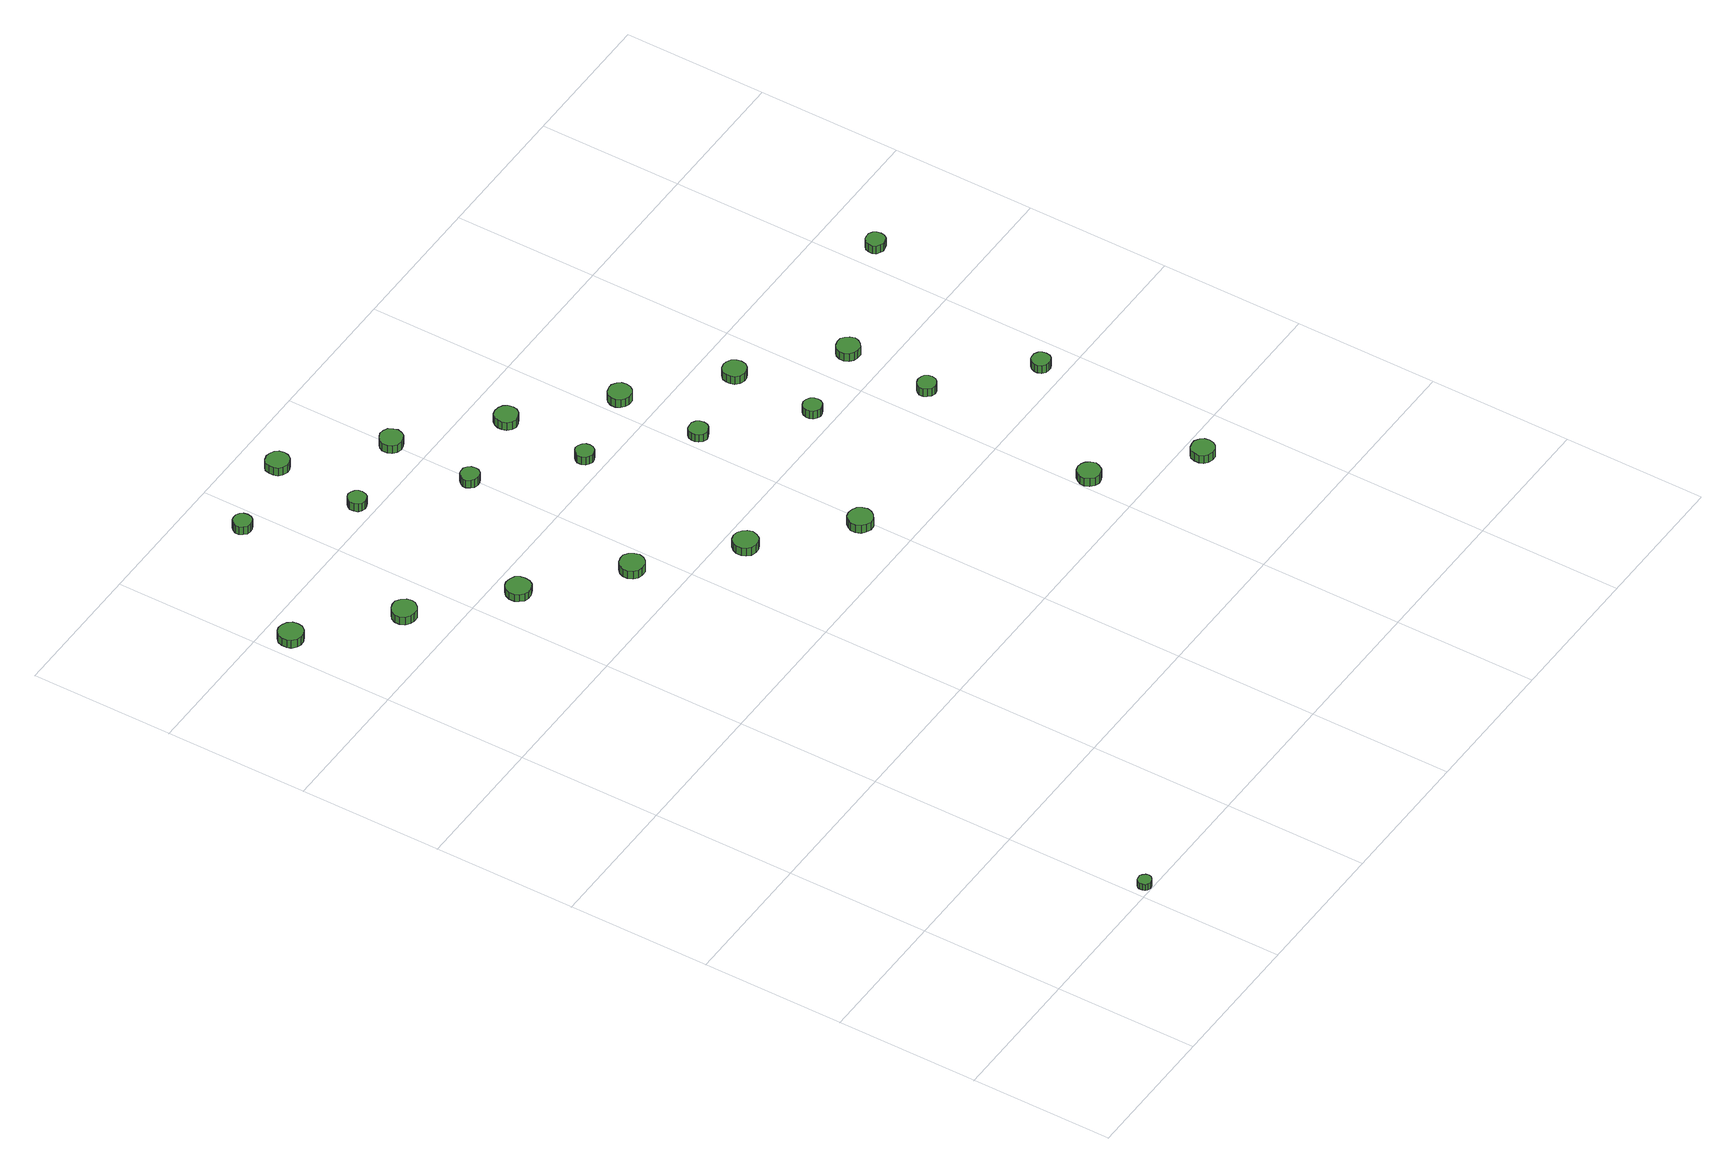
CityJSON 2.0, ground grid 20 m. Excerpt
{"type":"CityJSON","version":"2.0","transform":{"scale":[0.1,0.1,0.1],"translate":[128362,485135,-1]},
"CityObjects":{
"tree1":{"type":"SolitaryVegetationObject","attributes":{"function":"something"},"geometry":[{"type":"MultiSurface","lod":"1","boundaries":[[[0,1,2,3,4,5,6,7,8,9,10,11,12,13,14]],[[15,16,17,18,19,20,21,22,23,24,25,26,27,28,29]],[[0,29,28,1]],[[1,28,27,2]],[[2,27,26,3]],[[3,26,25,4]],[[4,25,24,5]],[[5,24,23,6]],[[6,23,22,7]],[[7,22,21,8]],[[8,21,20,9]],[[9,20,19,10]],[[10,19,18,11]],[[11,18,17,12]],[[12,17,16,13]],[[13,16,15,14]],[[14,15,29,0]]]}]},
"tree2":{"type":"SolitaryVegetationObject","attributes":{"function":"something"},"geometry":[{"type":"MultiSurface","lod":"1","boundaries":[[[30,31,32,33,34,35,36,37,38,39,40,41,42,43,44]],[[45,46,47,48,49,50,51,52,53,54,55,56,57,58,59]],[[30,59,58,31]],[[31,58,57,32]],[[32,57,56,33]],[[33,56,55,34]],[[34,55,54,35]],[[35,54,53,36]],[[36,53,52,37]],[[37,52,51,38]],[[38,51,50,39]],[[39,50,49,40]],[[40,49,48,41]],[[41,48,47,42]],[[42,47,46,43]],[[43,46,45,44]],[[44,45,59,30]]]}]},
"tree3":{"type":"SolitaryVegetationObject","attributes":{"function":"something"},"geometry":[{"type":"MultiSurface","lod":"1","boundaries":[[[60,61,62,63,64,65,66,67,68,69,70,71,72,73,74]],[[75,76,77,78,79,80,81,82,83,84,85,86,87,88,89]],[[60,89,88,61]],[[61,88,87,62]],[[62,87,86,63]],[[63,86,85,64]],[[64,85,84,65]],[[65,84,83,66]],[[66,83,82,67]],[[67,82,81,68]],[[68,81,80,69]],[[69,80,79,70]],[[70,79,78,71]],[[71,78,77,72]],[[72,77,76,73]],[[73,76,75,74]],[[74,75,89,60]]]}]},
"tree4":{"type":"SolitaryVegetationObject","attributes":{"function":"something"},"geometry":[{"type":"MultiSurface","lod":"1","boundaries":[[[90,91,92,93,94,95,96,97,98,99,100,101,102,103,104]],[[105,106,107,108,109,110,111,112,113,114,115,116,117,118,119]],[[90,119,118,91]],[[91,118,117,92]],[[92,117,116,93]],[[93,116,115,94]],[[94,115,114,95]],[[95,114,113,96]],[[96,113,112,97]],[[97,112,111,98]],[[98,111,110,99]],[[99,110,109,100]],[[100,109,108,101]],[[101,108,107,102]],[[102,107,106,103]],[[103,106,105,104]],[[104,105,119,90]]]}]},
"tree5":{"type":"SolitaryVegetationObject","attributes":{"function":"something"},"geometry":[{"type":"MultiSurface","lod":"1","boundaries":[[[120,121,122,123,124,125,126,127,128,129,130,131,132,133,134]],[[135,136,137,138,139,140,141,142,143,144,145,146,147,148,149]],[[120,149,148,121]],[[121,148,147,122]],[[122,147,146,123]],[[123,146,145,124]],[[124,145,144,125]],[[125,144,143,126]],[[126,143,142,127]],[[127,142,141,128]],[[128,141,140,129]],[[129,140,139,130]],[[130,139,138,131]],[[131,138,137,132]],[[132,137,136,133]],[[133,136,135,134]],[[134,135,149,120]]]}]},
"tree6":{"type":"SolitaryVegetationObject","attributes":{"function":"something"},"geometry":[{"type":"MultiSurface","lod":"1","boundaries":[[[150,151,152,153,154,155,156,157,158,159,160,161,162,163,164]],[[165,166,167,168,169,170,171,172,173,174,175,176,177,178,179]],[[150,179,178,151]],[[151,178,177,152]],[[152,177,176,153]],[[153,176,175,154]],[[154,175,174,155]],[[155,174,173,156]],[[156,173,172,157]],[[157,172,171,158]],[[158,171,170,159]],[[159,170,169,160]],[[160,169,168,161]],[[161,168,167,162]],[[162,167,166,163]],[[163,166,165,164]],[[164,165,179,150]]]}]},
"tree7":{"type":"SolitaryVegetationObject","attributes":{"function":"something"},"geometry":[{"type":"MultiSurface","lod":"1","boundaries":[[[180,181,182,183,184,185,186,187,188,189,190,191,192,193,194]],[[195,196,197,198,199,200,201,202,203,204,205,206,207,208,209]],[[180,209,208,181]],[[181,208,207,182]],[[182,207,206,183]],[[183,206,205,184]],[[184,205,204,185]],[[185,204,203,186]],[[186,203,202,187]],[[187,202,201,188]],[[188,201,200,189]],[[189,200,199,190]],[[190,199,198,191]],[[191,198,197,192]],[[192,197,196,193]],[[193,196,195,194]],[[194,195,209,180]]]}]},
"tree8":{"type":"SolitaryVegetationObject","attributes":{"function":"something"},"geometry":[{"type":"MultiSurface","lod":"1","boundaries":[[[210,211,212,213,214,215,216,217,218,219,220,221,222,223,224]],[[225,226,227,228,229,230,231,232,233,234,235,236,237,238,239]],[[210,239,238,211]],[[211,238,237,212]],[[212,237,236,213]],[[213,236,235,214]],[[214,235,234,215]],[[215,234,233,216]],[[216,233,232,217]],[[217,232,231,218]],[[218,231,230,219]],[[219,230,229,220]],[[220,229,228,221]],[[221,228,227,222]],[[222,227,226,223]],[[223,226,225,224]],[[224,225,239,210]]]}]},
"tree9":{"type":"SolitaryVegetationObject","attributes":{"function":"something"},"geometry":[{"type":"MultiSurface","lod":"1","boundaries":[[[240,241,242,243,244,245,246,247,248,249,250,251,252,253,254]],[[255,256,257,258,259,260,261,262,263,264,265,266,267,268,269]],[[240,269,268,241]],[[241,268,267,242]],[[242,267,266,243]],[[243,266,265,244]],[[244,265,264,245]],[[245,264,263,246]],[[246,263,262,247]],[[247,262,261,248]],[[248,261,260,249]],[[249,260,259,250]],[[250,259,258,251]],[[251,258,257,252]],[[252,257,256,253]],[[253,256,255,254]],[[254,255,269,240]]]}]},
"tree10":{"type":"SolitaryVegetationObject","attributes":{"function":"something"},"geometry":[{"type":"MultiSurface","lod":"1","boundaries":[[[270,271,272,273,274,275,276,277,278,279,280,281,282,283,284]],[[285,286,287,288,289,290,291,292,293,294,295,296,297,298,299]],[[270,299,298,271]],[[271,298,297,272]],[[272,297,296,273]],[[273,296,295,274]],[[274,295,294,275]],[[275,294,293,276]],[[276,293,292,277]],[[277,292,291,278]],[[278,291,290,279]],[[279,290,289,280]],[[280,289,288,281]],[[281,288,287,282]],[[282,287,286,283]],[[283,286,285,284]],[[284,285,299,270]]]}]},
"tree11":{"type":"SolitaryVegetationObject","attributes":{"function":"something"},"geometry":[{"type":"MultiSurface","lod":"1","boundaries":[[[300,301,302,303,304,305,306,307,308,309,310,311,312,313,314]],[[315,316,317,318,319,320,321,322,323,324,325,326,327,328,329]],[[300,329,328,301]],[[301,328,327,302]],[[302,327,326,303]],[[303,326,325,304]],[[304,325,324,305]],[[305,324,323,306]],[[306,323,322,307]],[[307,322,321,308]],[[308,321,320,309]],[[309,320,319,310]],[[310,319,318,311]],[[311,318,317,312]],[[312,317,316,313]],[[313,316,315,314]],[[314,315,329,300]]]}]},
"tree12":{"type":"SolitaryVegetationObject","attributes":{"function":"something"},"geometry":[{"type":"MultiSurface","lod":"1","boundaries":[[[330,331,332,333,334,335,336,337,338,339,340,341,342,343,344]],[[345,346,347,348,349,350,351,352,353,354,355,356,357,358,359]],[[330,359,358,331]],[[331,358,357,332]],[[332,357,356,333]],[[333,356,355,334]],[[334,355,354,335]],[[335,354,353,336]],[[336,353,352,337]],[[337,352,351,338]],[[338,351,350,339]],[[339,350,349,340]],[[340,349,348,341]],[[341,348,347,342]],[[342,347,346,343]],[[343,346,345,344]],[[344,345,359,330]]]}]},
"tree13":{"type":"SolitaryVegetationObject","attributes":{"function":"something"},"geometry":[{"type":"MultiSurface","lod":"1","boundaries":[[[360,361,362,363,364,365,366,367,368,369,370,371,372,373,374]],[[375,376,377,378,379,380,381,382,383,384,385,386,387,388,389]],[[360,389,388,361]],[[361,388,387,362]],[[362,387,386,363]],[[363,386,385,364]],[[364,385,384,365]],[[365,384,383,366]],[[366,383,382,367]],[[367,382,381,368]],[[368,381,380,369]],[[369,380,379,370]],[[370,379,378,371]],[[371,378,377,372]],[[372,377,376,373]],[[373,376,375,374]],[[374,375,389,360]]]}]},
"tree14":{"type":"SolitaryVegetationObject","attributes":{"function":"something"},"geometry":[{"type":"MultiSurface","lod":"1","boundaries":[[[390,391,392,393,394,395,396,397,398,399,400,401,402,403,404]],[[405,406,407,408,409,410,411,412,413,414,415,416,417,418,419]],[[390,419,418,391]],[[391,418,417,392]],[[392,417,416,393]],[[393,416,415,394]],[[394,415,414,395]],[[395,414,413,396]],[[396,413,412,397]],[[397,412,411,398]],[[398,411,410,399]],[[399,410,409,400]],[[400,409,408,401]],[[401,408,407,402]],[[402,407,406,403]],[[403,406,405,404]],[[404,405,419,390]]]}]},
"tree15":{"type":"SolitaryVegetationObject","attributes":{"function":"something"},"geometry":[{"type":"MultiSurface","lod":"1","boundaries":[[[420,421,422,423,424,425,426,427,428,429,430,431,432,433,434]],[[435,436,437,438,439,440,441,442,443,444,445,446,447,448,449]],[[420,449,448,421]],[[421,448,447,422]],[[422,447,446,423]],[[423,446,445,424]],[[424,445,444,425]],[[425,444,443,426]],[[426,443,442,427]],[[427,442,441,428]],[[428,441,440,429]],[[429,440,439,430]],[[430,439,438,431]],[[431,438,437,432]],[[432,437,436,433]],[[433,436,435,434]],[[434,435,449,420]]]}]},
"tree16":{"type":"SolitaryVegetationObject","attributes":{"function":"something"},"geometry":[{"type":"MultiSurface","lod":"1","boundaries":[[[450,451,452,453,454,455,456,457,458,459,460,461,462,463,464]],[[465,466,467,468,469,470,471,472,473,474,475,476,477,478,479]],[[450,479,478,451]],[[451,478,477,452]],[[452,477,476,453]],[[453,476,475,454]],[[454,475,474,455]],[[455,474,473,456]],[[456,473,472,457]],[[457,472,471,458]],[[458,471,470,459]],[[459,470,469,460]],[[460,469,468,461]],[[461,468,467,462]],[[462,467,466,463]],[[463,466,465,464]],[[464,465,479,450]]]}]},
"tree17":{"type":"SolitaryVegetationObject","attributes":{"function":"something"},"geometry":[{"type":"MultiSurface","lod":"1","boundaries":[[[480,481,482,483,484,485,486,487,488,489,490,491,492,493,494]],[[495,496,497,498,499,500,501,502,503,504,505,506,507,508,509]],[[480,509,508,481]],[[481,508,507,482]],[[482,507,506,483]],[[483,506,505,484]],[[484,505,504,485]],[[485,504,503,486]],[[486,503,502,487]],[[487,502,501,488]],[[488,501,500,489]],[[489,500,499,490]],[[490,499,498,491]],[[491,498,497,492]],[[492,497,496,493]],[[493,496,495,494]],[[494,495,509,480]]]}]},
"tree18":{"type":"SolitaryVegetationObject","attributes":{"function":"something"},"geometry":[{"type":"MultiSurface","lod":"1","boundaries":[[[510,511,512,513,514,515,516,517,518,519,520,521,522,523,524]],[[525,526,527,528,529,530,531,532,533,534,535,536,537,538,539]],[[510,539,538,511]],[[511,538,537,512]],[[512,537,536,513]],[[513,536,535,514]],[[514,535,534,515]],[[515,534,533,516]],[[516,533,532,517]],[[517,532,531,518]],[[518,531,530,519]],[[519,530,529,520]],[[520,529,528,521]],[[521,528,527,522]],[[522,527,526,523]],[[523,526,525,524]],[[524,525,539,510]]]}]},
"tree19":{"type":"SolitaryVegetationObject","attributes":{"function":"something"},"geometry":[{"type":"MultiSurface","lod":"1","boundaries":[[[540,541,542,543,544,545,546,547,548,549,550,551,552,553,554]],[[555,556,557,558,559,560,561,562,563,564,565,566,567,568,569]],[[540,569,568,541]],[[541,568,567,542]],[[542,567,566,543]],[[543,566,565,544]],[[544,565,564,545]],[[545,564,563,546]],[[546,563,562,547]],[[547,562,561,548]],[[548,561,560,549]],[[549,560,559,550]],[[550,559,558,551]],[[551,558,557,552]],[[552,557,556,553]],[[553,556,555,554]],[[554,555,569,540]]]}]},
"tree20":{"type":"SolitaryVegetationObject","attributes":{"function":"something"},"geometry":[{"type":"MultiSurface","lod":"1","boundaries":[[[570,571,572,573,574,575,576,577,578,579,580,581,582,583,584]],[[585,586,587,588,589,590,591,592,593,594,595,596,597,598,599]],[[570,599,598,571]],[[571,598,597,572]],[[572,597,596,573]],[[573,596,595,574]],[[574,595,594,575]],[[575,594,593,576]],[[576,593,592,577]],[[577,592,591,578]],[[578,591,590,579]],[[579,590,589,580]],[[580,589,588,581]],[[581,588,587,582]],[[582,587,586,583]],[[583,586,585,584]],[[584,585,599,570]]]}]},
"tree21":{"type":"SolitaryVegetationObject","attributes":{"function":"something"},"geometry":[{"type":"MultiSurface","lod":"1","boundaries":[[[600,601,602,603,604,605,606,607,608,609,610,611,612,613,614]],[[615,616,617,618,619,620,621,622,623,624,625,626,627,628,629]],[[600,629,628,601]],[[601,628,627,602]],[[602,627,626,603]],[[603,626,625,604]],[[604,625,624,605]],[[605,624,623,606]],[[606,623,622,607]],[[607,622,621,608]],[[608,621,620,609]],[[609,620,619,610]],[[610,619,618,611]],[[611,618,617,612]],[[612,617,616,613]],[[613,616,615,614]],[[614,615,629,600]]]}]},
"tree22":{"type":"SolitaryVegetationObject","attributes":{"function":"something"},"geometry":[{"type":"MultiSurface","lod":"1","boundaries":[[[630,631,632,633,634,635,636,637,638,639,640,641,642,643,644]],[[645,646,647,648,649,650,651,652,653,654,655,656,657,658,659]],[[630,659,658,631]],[[631,658,657,632]],[[632,657,656,633]],[[633,656,655,634]],[[634,655,654,635]],[[635,654,653,636]],[[636,653,652,637]],[[637,652,651,638]],[[638,651,650,639]],[[639,650,649,640]],[[640,649,648,641]],[[641,648,647,642]],[[642,647,646,643]],[[643,646,645,644]],[[644,645,659,630]]]}]},
"tree23":{"type":"SolitaryVegetationObject","attributes":{"function":"something"},"geometry":[{"type":"MultiSurface","lod":"1","boundaries":[[[660,661,662,663,664,665,666,667,668,669,670,671,672,673,674]],[[675,676,677,678,679,680,681,682,683,684,685,686,687,688,689]],[[660,689,688,661]],[[661,688,687,662]],[[662,687,686,663]],[[663,686,685,664]],[[664,685,684,665]],[[665,684,683,666]],[[666,683,682,667]],[[667,682,681,668]],[[668,681,680,669]],[[669,680,679,670]],[[670,679,678,671]],[[671,678,677,672]],[[672,677,676,673]],[[673,676,675,674]],[[674,675,689,660]]]}]},
"tree24":{"type":"SolitaryVegetationObject","attributes":{"function":"something"},"geometry":[{"type":"MultiSurface","lod":"1","boundaries":[[[690,691,692,693,694,695,696,697,698,699,700,701,702,703,704]],[[705,706,707,708,709,710,711,712,713,714,715,716,717,718,719]],[[690,719,718,691]],[[691,718,717,692]],[[692,717,716,693]],[[693,716,715,694]],[[694,715,714,695]],[[695,714,713,696]],[[696,713,712,697]],[[697,712,711,698]],[[698,711,710,699]],[[699,710,709,700]],[[700,709,708,701]],[[701,708,707,702]],[[702,707,706,703]],[[703,706,705,704]],[[704,705,719,690]]]}]}
},
"vertices":[
[230,11,20],[229,15,20],[226,18,20],[223,20,20],[219,20,20],[215,19,20],[212,16,20],[211,13,20],[211,9,20],[212,5,20],[215,3,20],[219,1,20],[223,2,20],[226,4,20],[229,7,20],[229,7,10],[226,4,10],[223,2,10],[219,1,10],[215,3,10],[212,5,10],[211,9,10],[211,13,10],[212,16,10],[215,19,10],[219,20,10],[223,20,10],[226,18,10],[229,15,10],[230,11,10],
[38,1158,33],[37,1165,33],[32,1171,33],[26,1174,33],[19,1175,33],[13,1173,33],[7,1168,33],[5,1161,33],[5,1154,33],[7,1148,33],[13,1143,33],[19,1141,33],[26,1142,33],[32,1145,33],[37,1151,33],[37,1151,20],[32,1145,20],[26,1142,20],[19,1141,20],[13,1143,20],[7,1148,20],[5,1154,20],[5,1161,20],[7,1168,20],[13,1173,20],[19,1175,20],[26,1174,20],[32,1171,20],[37,1165,20],[38,1158,20],
[150,1059,34],[149,1066,34],[144,1072,34],[138,1076,34],[131,1076,34],[125,1074,34],[119,1069,34],[116,1063,34],[116,1056,34],[119,1049,34],[125,1045,34],[131,1043,34],[138,1043,34],[144,1047,34],[149,1053,34],[149,1053,21],[144,1047,21],[138,1043,21],[131,1043,21],[125,1045,21],[119,1049,21],[116,1056,21],[116,1063,21],[119,1069,21],[125,1074,21],[131,1076,21],[138,1076,21],[144,1072,21],[149,1066,21],[150,1059,21],
[263,961,32],[262,968,32],[258,974,32],[251,977,32],[244,978,32],[238,976,32],[233,971,32],[230,964,32],[230,957,32],[233,951,32],[238,946,32],[244,944,32],[251,945,32],[258,948,32],[262,954,32],[262,954,20],[258,948,20],[251,945,20],[244,944,20],[238,946,20],[233,951,20],[230,957,20],[230,964,20],[233,971,20],[238,976,20],[244,978,20],[251,977,20],[258,974,20],[262,968,20],[263,961,20],
[174,1319,34],[173,1324,34],[170,1328,34],[165,1331,34],[160,1331,34],[155,1330,34],[151,1326,34],[148,1321,34],[148,1316,34],[151,1311,34],[155,1307,34],[160,1306,34],[165,1306,34],[170,1309,34],[173,1313,34],[173,1313,21],[170,1309,21],[165,1306,21],[160,1306,21],[155,1307,21],[151,1311,21],[148,1316,21],[148,1321,21],[151,1326,21],[155,1330,21],[160,1331,21],[165,1331,21],[170,1328,21],[173,1324,21],[174,1319,21],
[376,862,33],[374,869,33],[370,875,33],[364,879,33],[357,879,33],[350,877,33],[345,872,33],[342,866,33],[342,859,33],[345,852,33],[350,848,33],[357,846,33],[364,846,33],[370,850,33],[374,855,33],[374,855,20],[370,850,20],[364,846,20],[357,846,20],[350,848,20],[345,852,20],[342,859,20],[342,866,20],[345,872,20],[350,877,20],[357,879,20],[364,879,20],[370,875,20],[374,869,20],[376,862,20],
[287,1219,34],[286,1224,34],[283,1228,34],[278,1231,34],[273,1232,34],[268,1230,34],[264,1226,34],[262,1222,34],[262,1216,34],[264,1211,34],[268,1208,34],[273,1206,34],[278,1207,34],[283,1209,34],[286,1214,34],[286,1214,21],[283,1209,21],[278,1207,21],[273,1206,21],[268,1208,21],[264,1211,21],[262,1216,21],[262,1222,21],[264,1226,21],[268,1230,21],[273,1232,21],[278,1231,21],[283,1228,21],[286,1224,21],[287,1219,21],
[296,1341,33],[295,1348,33],[291,1353,33],[285,1356,33],[279,1357,33],[272,1355,33],[267,1351,33],[265,1345,33],[265,1338,33],[267,1332,33],[272,1328,33],[279,1325,33],[285,1326,33],[291,1329,33],[295,1335,33],[295,1335,20],[291,1329,20],[285,1326,20],[279,1325,20],[272,1328,20],[267,1332,20],[265,1338,20],[265,1345,20],[267,1351,20],[272,1355,20],[279,1357,20],[285,1356,20],[291,1353,20],[295,1348,20],[296,1341,20],
[488,764,33],[486,771,33],[482,776,33],[476,780,33],[469,781,33],[462,779,33],[457,774,33],[454,767,33],[454,760,33],[457,754,33],[462,749,33],[469,747,33],[476,748,33],[482,751,33],[486,757,33],[486,757,20],[482,751,20],[476,748,20],[469,747,20],[462,749,20],[457,754,20],[454,760,20],[454,767,20],[457,774,20],[462,779,20],[469,781,20],[476,780,20],[482,776,20],[486,771,20],[488,764,20],
[399,1121,35],[398,1127,35],[395,1131,35],[390,1134,35],[385,1134,35],[380,1133,35],[376,1129,35],[373,1124,35],[373,1119,35],[376,1114,35],[380,1110,35],[385,1109,35],[390,1109,35],[395,1112,35],[398,1116,35],[398,1116,22],[395,1112,22],[390,1109,22],[385,1109,22],[380,1110,22],[376,1114,22],[373,1119,22],[373,1124,22],[376,1129,22],[380,1133,22],[385,1134,22],[390,1134,22],[395,1131,22],[398,1127,22],[399,1121,22],
[409,1243,32],[407,1249,32],[404,1255,32],[398,1258,32],[391,1259,32],[385,1256,32],[380,1252,32],[377,1246,32],[377,1239,32],[380,1233,32],[385,1229,32],[391,1227,32],[398,1228,32],[404,1231,32],[407,1236,32],[407,1236,19],[404,1231,19],[398,1228,19],[391,1227,19],[385,1229,19],[380,1233,19],[377,1239,19],[377,1246,19],[380,1252,19],[385,1256,19],[391,1259,19],[398,1258,19],[404,1255,19],[407,1249,19],[409,1243,19],
[601,664,33],[599,671,33],[595,677,33],[589,680,33],[582,681,33],[575,679,33],[570,674,33],[567,668,33],[567,661,33],[570,654,33],[575,650,33],[582,647,33],[589,648,33],[595,652,33],[599,657,33],[599,657,20],[595,652,20],[589,648,20],[582,647,20],[575,650,20],[570,654,20],[567,661,20],[567,668,20],[570,674,20],[575,679,20],[582,681,20],[589,680,20],[595,677,20],[599,671,20],[601,664,20],
[512,1022,35],[511,1027,35],[508,1031,35],[503,1034,35],[498,1035,35],[493,1033,35],[489,1029,35],[487,1025,35],[487,1019,35],[489,1014,35],[493,1011,35],[498,1009,35],[503,1010,35],[508,1012,35],[511,1017,35],[511,1017,22],[508,1012,22],[503,1010,22],[498,1009,22],[493,1011,22],[489,1014,22],[487,1019,22],[487,1025,22],[489,1029,22],[493,1033,22],[498,1035,22],[503,1034,22],[508,1031,22],[511,1027,22],[512,1022,22],
[522,1143,32],[521,1150,32],[517,1155,32],[511,1158,32],[504,1159,32],[498,1157,32],[493,1152,32],[491,1146,32],[491,1140,32],[493,1134,32],[498,1129,32],[504,1127,32],[511,1128,32],[517,1131,32],[521,1137,32],[521,1137,19],[517,1131,19],[511,1128,19],[504,1127,19],[498,1129,19],[493,1134,19],[491,1140,19],[491,1146,19],[493,1152,19],[498,1157,19],[504,1159,19],[511,1158,19],[517,1155,19],[521,1150,19],[522,1143,19],
[625,923,34],[624,929,34],[621,933,34],[616,936,34],[611,936,34],[605,935,34],[601,931,34],[599,926,34],[599,921,34],[601,916,34],[605,912,34],[611,910,34],[616,911,34],[621,914,34],[624,918,34],[624,918,22],[621,914,22],[616,911,22],[611,910,22],[605,912,22],[601,916,22],[599,921,22],[599,926,22],[601,931,22],[605,935,22],[611,936,22],[616,936,22],[621,933,22],[624,929,22],[625,923,22],
[634,1045,32],[633,1051,32],[629,1056,32],[623,1060,32],[616,1060,32],[610,1058,32],[605,1054,32],[602,1048,32],[602,1041,32],[605,1035,32],[610,1031,32],[616,1029,32],[623,1029,32],[629,1033,32],[633,1038,32],[633,1038,19],[629,1033,19],[623,1029,19],[616,1029,19],[610,1031,19],[605,1035,19],[602,1041,19],[602,1048,19],[605,1054,19],[610,1058,19],[616,1060,19],[623,1060,19],[629,1056,19],[633,1051,19],[634,1045,19],
[826,466,33],[824,473,33],[820,478,33],[815,481,33],[808,482,33],[802,480,33],[797,475,33],[794,469,33],[794,463,33],[797,457,33],[802,452,33],[808,450,33],[815,451,33],[820,454,33],[824,460,33],[824,460,20],[820,454,20],[815,451,20],[808,450,20],[802,452,20],[797,457,20],[794,463,20],[794,469,20],[797,475,20],[802,480,20],[808,482,20],[815,481,20],[820,478,20],[824,473,20],[826,466,20],
[738,825,34],[737,830,34],[734,834,34],[729,837,34],[724,838,34],[719,836,34],[715,832,34],[713,827,34],[713,822,34],[715,817,34],[719,814,34],[724,812,34],[729,813,34],[734,815,34],[737,820,34],[737,820,21],[734,815,21],[729,813,21],[724,812,21],[719,814,21],[715,817,21],[713,822,21],[713,827,21],[715,832,21],[719,836,21],[724,838,21],[729,837,21],[734,834,21],[737,830,21],[738,825,21],
[747,945,32],[746,951,32],[742,957,32],[736,960,32],[730,961,32],[723,959,32],[718,954,32],[716,948,32],[716,942,32],[718,936,32],[723,931,32],[730,929,32],[736,930,32],[742,933,32],[746,938,32],[746,938,19],[742,933,19],[736,930,19],[730,929,19],[723,931,19],[718,936,19],[716,942,19],[716,948,19],[718,954,19],[723,959,19],[730,961,19],[736,960,19],[742,957,19],[746,951,19],[747,945,19],
[938,368,33],[937,374,33],[933,379,33],[927,383,33],[921,383,33],[914,381,33],[909,377,33],[907,371,33],[907,364,33],[909,358,33],[914,354,33],[921,352,33],[927,352,33],[933,356,33],[937,361,33],[937,361,20],[933,356,20],[927,352,20],[921,352,20],[914,354,20],[909,358,20],[907,364,20],[907,371,20],[909,377,20],[914,381,20],[921,383,20],[927,383,20],[933,379,20],[937,374,20],[938,368,20],
[850,725,34],[849,730,34],[846,735,34],[841,737,34],[836,738,34],[831,736,34],[827,733,34],[824,728,34],[824,722,34],[827,718,34],[831,714,34],[836,712,34],[841,713,34],[846,716,34],[849,720,34],[849,720,21],[846,716,21],[841,713,21],[836,712,21],[831,714,21],[827,718,21],[824,722,21],[824,728,21],[827,733,21],[831,736,21],[836,738,21],[841,737,21],[846,735,21],[849,730,21],[850,725,21],
[860,846,32],[858,853,32],[854,858,32],[849,862,32],[842,862,32],[836,860,32],[831,856,32],[828,850,32],[828,843,32],[831,837,32],[836,833,32],[842,831,32],[849,831,32],[854,835,32],[858,840,32],[858,840,19],[854,835,19],[849,831,19],[842,831,19],[836,833,19],[831,837,19],[828,843,19],[828,850,19],[831,856,19],[836,860,19],[842,862,19],[849,862,19],[854,858,19],[858,853,19],[860,846,19],
[963,627,34],[962,632,34],[959,636,34],[954,639,34],[949,639,34],[944,638,34],[940,634,34],[938,629,34],[938,624,34],[940,619,34],[944,615,34],[949,614,34],[954,614,34],[959,617,34],[962,621,34],[962,621,21],[959,617,21],[954,614,21],[949,614,21],[944,615,21],[940,619,21],[938,624,21],[938,629,21],[940,634,21],[944,638,21],[949,639,21],[954,639,21],[959,636,21],[962,632,21],[963,627,21],
[1041,922,32],[1040,928,32],[1037,932,32],[1032,935,32],[1027,935,32],[1022,934,32],[1017,930,32],[1015,925,32],[1015,919,32],[1017,914,32],[1022,911,32],[1027,909,32],[1032,910,32],[1037,912,32],[1040,917,32],[1040,917,19],[1037,912,19],[1032,910,19],[1027,909,19],[1022,911,19],[1017,914,19],[1015,919,19],[1015,925,19],[1017,930,19],[1022,934,19],[1027,935,19],[1032,935,19],[1037,932,19],[1040,928,19],[1041,922,19]
]}
